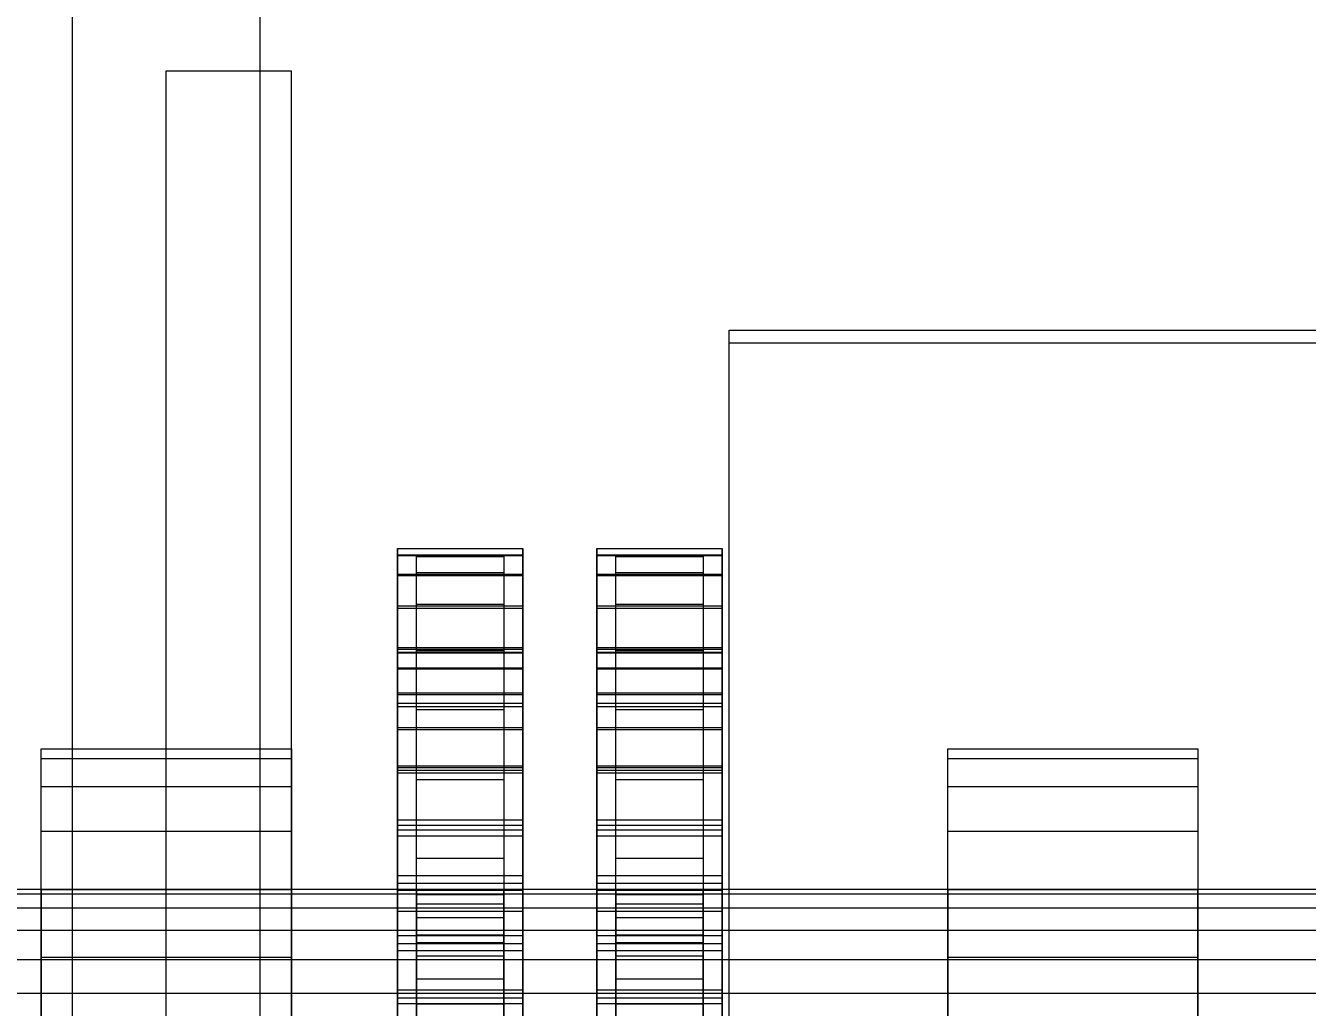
# Model space of a CAD drawing. Header units: millimetres. Extents: x -191664 to 191490, y -197311 to 10263.
# Drawn here: x 3892.5 to 4097.5, y -139339.9 to -139182.8 of the extents above; entities that cross this region are included whole.
import ezdxf

# ---------------------------------------------------------------- set-up
doc = ezdxf.new("R2010")
doc.units = ezdxf.units.MM
doc.layers.add('DET_secador_frontal', color=7, linetype='Continuous', lineweight=0)
doc.layers.add('R15_COTAS_TRANSPORTE_P', color=1, linetype='Continuous', lineweight=0)
doc.dimstyles.new('PLANTA_20', dxfattribs={"dimtxt": 50, "dimasz": 30, "dimexe": 30, "dimexo": 16, "dimgap": 20, "dimtad": 1, "dimtih": 1, "dimtoh": 1, "dimdec": 1, "dimzin": 0, "dimdsep": 46, "dimcen": 0.09, "dimadec": 0, "dimazin": 0, "dimtfac": 1, "dimtdec": 4, "dimtofl": 0, "dimtmove": 0, "dimatfit": 3, "dimfxl": 1, "dimtolj": 1, "dimtzin": 0, "dimarcsym": 0})

# ---------------------------------------------------------------- blocks, each defined once
blk = doc.blocks.new('*D133')
at = {"layer": 'Defpoints', "color": 0, "transparency": 16777216}
for p in [(439.69, -194147.98), (217.89, -194406.09), (-500, -194490), (-500, -194490), (500, -194490)]:
    blk.add_point(p, dxfattribs=at)
at = {"layer": 'R15_COTAS_TRANSPORTE_P', "color": 0, "lineweight": -2, "transparency": 16777216}
blk.add_arc((-500, -194490), 722.77, 2.37834, 17.62166, dxfattribs=at)
at = {"layer": 'R15_COTAS_TRANSPORTE_P', "color": 0, "transparency": 16777216}
for points in [[(184.12, -194272.81), (193.59, -194269.58), (179.18, -194242.8)], [(227.15, -194459.9), (217.15, -194460.11), (222.77, -194490)]]:
    blk.add_solid(points, dxfattribs=at)

msp = doc.modelspace()

# ---------------------------------------------------------------- linework, layer by layer
at = {"layer": 'DET_secador_frontal', "color": 254, "true_color": 0xd8e0dc}
msp.add_line((3900, -140885), (3900, -138615), dxfattribs=at)
at = {"layer": 'DET_secador_frontal', "color": 253, "true_color": 0x9fadb2}
msp.add_line((3900, -140200), (3900, -138615), dxfattribs=at)
at = {"layer": 'DET_secador_frontal', "color": 251, "true_color": 0x536a64}
for p, q in [((3900, -140900), (3900, -138650)), ((3900, -140175), (3900, -139155)), ((3930, -140175), (3930, -139155))]:
    msp.add_line(p, q, dxfattribs=at)
at = {"layer": 'DET_secador_frontal', "color": 9, "true_color": 0xb8c6c1}
for p, q in [((3915, -139190), (3935, -139190)), ((3915, -140140), (3915, -139190)), ((3935, -140140), (3935, -139190))]:
    msp.add_line(p, q, dxfattribs=at)
at = {"layer": 'DET_secador_frontal', "color": 55, "true_color": 0xb9a24b}
for p, q in [((4005, -139231.5), (4132, -139231.5)), ((4005, -139233.5), (4005, -139231.5)), ((4005, -139233.5), (4132, -139233.5)), ((4005, -139733.5), (4005, -139233.5))]:
    msp.add_line(p, q, dxfattribs=at)
at = {"layer": 'DET_secador_frontal', "color": 8, "true_color": 0x657a85}
for p, q in [((3952, -139267.44), (3952, -139266.45)), ((3952, -139266.45), (3972, -139266.45)), ((3952, -139282.32), (3952, -139266.45)), ((3952, -139266.45), (3952, -139267.56)), ((3972, -139266.45), (3972, -139267.44)), ((3972, -139266.45), (3972, -139282.32)), ((3972, -139267.56), (3972, -139266.45)), ((3983.88, -139267.44), (3983.88, -139266.45)), ((3983.88, -139266.45), (4003.88, -139266.45)), ((3983.88, -139282.32), (3983.88, -139266.45)), ((3983.88, -139266.45), (3983.88, -139267.56)), ((4003.88, -139266.45), (4003.88, -139267.44)), ((4003.88, -139266.45), (4003.88, -139282.32)), ((4003.88, -139267.56), (4003.88, -139266.45)), ((3952, -139270.52), (3952, -139267.44)), ((3952, -139267.44), (3972, -139267.44)), ((3952, -139283.12), (3952, -139267.44)), ((3952, -139267.56), (3972, -139267.56)), ((3952, -139283.21), (3952, -139267.56)), ((3952, -139267.56), (3952, -139270.76)), ((3972, -139267.44), (3972, -139270.52)), ((3972, -139267.44), (3972, -139283.12)), ((3972, -139267.56), (3972, -139283.21)), ((3972, -139270.76), (3972, -139267.56)), ((3983.88, -139270.52), (3983.88, -139267.44)), ((3983.88, -139267.44), (4003.88, -139267.44)), ((3983.88, -139283.12), (3983.88, -139267.44)), ((3983.88, -139267.56), (4003.88, -139267.56)), ((3983.88, -139283.21), (3983.88, -139267.56)), ((3983.88, -139267.56), (3983.88, -139270.76)), ((4003.88, -139267.44), (4003.88, -139270.52)), ((4003.88, -139267.44), (4003.88, -139283.12)), ((4003.88, -139267.56), (4003.88, -139283.21)), ((4003.88, -139270.76), (4003.88, -139267.56)), ((3952, -139275.61), (3952, -139270.52)), ((3952, -139270.52), (3972, -139270.52)), ((3952, -139285.56), (3952, -139270.52)), ((3952, -139270.76), (3972, -139270.76)), ((3952, -139285.75), (3952, -139270.76)), ((3952, -139270.76), (3952, -139275.96)), ((3972, -139270.52), (3972, -139275.61)), ((3972, -139270.52), (3972, -139285.56)), ((3972, -139270.76), (3972, -139285.75)), ((3972, -139275.96), (3972, -139270.76)), ((3983.88, -139275.61), (3983.88, -139270.52)), ((3983.88, -139270.52), (4003.88, -139270.52)), ((3983.88, -139285.56), (3983.88, -139270.52)), ((3983.88, -139270.76), (4003.88, -139270.76)), ((3983.88, -139285.75), (3983.88, -139270.76)), ((3983.88, -139270.76), (3983.88, -139275.96)), ((4003.88, -139270.52), (4003.88, -139275.61)), ((4003.88, -139270.52), (4003.88, -139285.56)), ((4003.88, -139270.76), (4003.88, -139285.75)), ((4003.88, -139275.96), (4003.88, -139270.76)), ((3952, -139282.55), (3952, -139275.61)), ((3952, -139275.61), (3972, -139275.61)), ((3952, -139289.6), (3952, -139275.61)), ((3952, -139275.96), (3972, -139275.96)), ((3952, -139289.88), (3952, -139275.96)), ((3952, -139275.96), (3952, -139283)), ((3972, -139275.61), (3972, -139282.55)), ((3972, -139275.61), (3972, -139289.6)), ((3972, -139275.96), (3972, -139289.88)), ((3972, -139283), (3972, -139275.96)), ((3983.88, -139282.55), (3983.88, -139275.61)), ((3983.88, -139275.61), (4003.88, -139275.61)), ((3983.88, -139289.6), (3983.88, -139275.61)), ((3983.88, -139275.96), (4003.88, -139275.96)), ((3983.88, -139289.88), (3983.88, -139275.96)), ((3983.88, -139275.96), (3983.88, -139283)), ((4003.88, -139275.61), (4003.88, -139282.55)), ((4003.88, -139275.61), (4003.88, -139289.6)), ((4003.88, -139275.96), (4003.88, -139289.88)), ((4003.88, -139283), (4003.88, -139275.96)), ((3972, -139282.32), (3952, -139282.32)), ((3952, -139282.32), (3952, -139283.12)), ((3952, -139283.21), (3952, -139282.32)), ((3952, -139291.17), (3952, -139282.55)), ((3952, -139282.55), (3972, -139282.55)), ((3952, -139295.11), (3952, -139282.55)), ((3952, -139283), (3972, -139283)), ((3952, -139295.47), (3952, -139283)), ((3952, -139283), (3952, -139291.71)), ((3972, -139283.12), (3952, -139283.12)), ((3952, -139283.12), (3952, -139285.56)), ((3972, -139283.12), (3972, -139282.32)), ((3972, -139282.32), (3972, -139283.21)), ((3972, -139282.55), (3972, -139291.17)), ((3972, -139282.55), (3972, -139295.11)), ((3972, -139283), (3972, -139295.47)), ((3972, -139291.71), (3972, -139283)), ((3972, -139285.56), (3972, -139283.12)), ((4003.88, -139282.32), (3983.88, -139282.32)), ((3983.88, -139282.32), (3983.88, -139283.12)), ((3983.88, -139283.21), (3983.88, -139282.32)), ((3983.88, -139291.17), (3983.88, -139282.55)), ((3983.88, -139282.55), (4003.88, -139282.55)), ((3983.88, -139295.11), (3983.88, -139282.55)), ((3983.88, -139283), (4003.88, -139283)), ((3983.88, -139295.47), (3983.88, -139283)), ((3983.88, -139283), (3983.88, -139291.71)), ((4003.88, -139283.12), (3983.88, -139283.12)), ((3983.88, -139283.12), (3983.88, -139285.56)), ((4003.88, -139283.12), (4003.88, -139282.32)), ((4003.88, -139282.32), (4003.88, -139283.21)), ((4003.88, -139282.55), (4003.88, -139291.17)), ((4003.88, -139282.55), (4003.88, -139295.11)), ((4003.88, -139283), (4003.88, -139295.47)), ((4003.88, -139291.71), (4003.88, -139283)), ((4003.88, -139285.56), (4003.88, -139283.12)), ((3972, -139283.21), (3952, -139283.21)), ((3952, -139285.75), (3952, -139283.21)), ((3972, -139283.21), (3972, -139285.75)), ((4003.88, -139283.21), (3983.88, -139283.21)), ((3983.88, -139285.75), (3983.88, -139283.21)), ((4003.88, -139283.21), (4003.88, -139285.75)), ((3972, -139285.56), (3952, -139285.56)), ((3952, -139285.56), (3952, -139289.6)), ((3972, -139285.75), (3952, -139285.75)), ((3952, -139289.88), (3952, -139285.75)), ((3972, -139289.6), (3972, -139285.56)), ((3972, -139285.75), (3972, -139289.88)), ((4003.88, -139285.56), (3983.88, -139285.56)), ((3983.88, -139285.56), (3983.88, -139289.6)), ((4003.88, -139285.75), (3983.88, -139285.75)), ((3983.88, -139289.88), (3983.88, -139285.75)), ((4003.88, -139289.6), (4003.88, -139285.56)), ((4003.88, -139285.75), (4003.88, -139289.88)), ((3972, -139289.6), (3952, -139289.6)), ((3952, -139289.6), (3952, -139295.11)), ((3972, -139289.88), (3952, -139289.88)), ((3952, -139295.47), (3952, -139289.88)), ((3952, -139301.22), (3952, -139291.17)), ((3952, -139291.17), (3972, -139291.17)), ((3952, -139301.95), (3952, -139291.17)), ((3972, -139295.11), (3972, -139289.6)), ((3972, -139289.88), (3972, -139295.47)), ((3972, -139291.17), (3972, -139301.22)), ((3972, -139291.17), (3972, -139301.95)), ((4003.88, -139289.6), (3983.88, -139289.6)), ((3983.88, -139289.6), (3983.88, -139295.11)), ((4003.88, -139289.88), (3983.88, -139289.88)), ((3983.88, -139295.47), (3983.88, -139289.88)), ((3983.88, -139301.22), (3983.88, -139291.17)), ((3983.88, -139291.17), (4003.88, -139291.17)), ((3983.88, -139301.95), (3983.88, -139291.17)), ((4003.88, -139295.11), (4003.88, -139289.6)), ((4003.88, -139289.88), (4003.88, -139295.47)), ((4003.88, -139291.17), (4003.88, -139301.22)), ((4003.88, -139291.17), (4003.88, -139301.95)), ((3952, -139291.71), (3972, -139291.71)), ((3952, -139302.38), (3952, -139291.71)), ((3952, -139291.71), (3952, -139301.56)), ((3972, -139291.71), (3972, -139302.38)), ((3972, -139301.56), (3972, -139291.71)), ((3983.88, -139291.71), (4003.88, -139291.71)), ((3983.88, -139302.38), (3983.88, -139291.71)), ((3983.88, -139291.71), (3983.88, -139301.56)), ((4003.88, -139291.71), (4003.88, -139302.38)), ((4003.88, -139301.56), (4003.88, -139291.71)), ((3972, -139295.11), (3952, -139295.11)), ((3952, -139295.11), (3952, -139301.95)), ((3972, -139301.95), (3972, -139295.11)), ((4003.88, -139295.11), (3983.88, -139295.11)), ((3983.88, -139295.11), (3983.88, -139301.95)), ((4003.88, -139301.95), (4003.88, -139295.11)), ((3972, -139295.47), (3952, -139295.47)), ((3952, -139302.38), (3952, -139295.47)), ((3972, -139295.47), (3972, -139302.38)), ((4003.88, -139295.47), (3983.88, -139295.47)), ((3983.88, -139302.38), (3983.88, -139295.47)), ((4003.88, -139295.47), (4003.88, -139302.38)), ((3952, -139312.43), (3952, -139301.22)), ((3952, -139301.22), (3972, -139301.22)), ((3952, -139309.93), (3952, -139301.22)), ((3952, -139301.56), (3952, -139311.47)), ((3972, -139301.56), (3952, -139301.56)), ((3952, -139301.56), (3952, -139310.69)), ((3972, -139301.22), (3972, -139312.43)), ((3972, -139301.22), (3972, -139309.93)), ((3972, -139311.47), (3972, -139301.56)), ((3972, -139310.69), (3972, -139301.56)), ((3983.88, -139312.43), (3983.88, -139301.22)), ((3983.88, -139301.22), (4003.88, -139301.22)), ((3983.88, -139309.93), (3983.88, -139301.22)), ((3983.88, -139301.56), (3983.88, -139311.47)), ((4003.88, -139301.56), (3983.88, -139301.56)), ((3983.88, -139301.56), (3983.88, -139310.69)), ((4003.88, -139301.22), (4003.88, -139312.43)), ((4003.88, -139301.22), (4003.88, -139309.93)), ((4003.88, -139311.47), (4003.88, -139301.56)), ((4003.88, -139310.69), (4003.88, -139301.56)), ((3972, -139301.95), (3952, -139301.95)), ((3952, -139301.95), (3952, -139309.93)), ((3972, -139302.38), (3952, -139302.38)), ((3952, -139310.69), (3952, -139302.38)), ((3972, -139309.93), (3972, -139301.95)), ((3972, -139302.38), (3972, -139310.69)), ((4003.88, -139301.95), (3983.88, -139301.95)), ((3983.88, -139301.95), (3983.88, -139309.93)), ((4003.88, -139302.38), (3983.88, -139302.38)), ((3983.88, -139310.69), (3983.88, -139302.38)), ((4003.88, -139309.93), (4003.88, -139301.95)), ((4003.88, -139302.38), (4003.88, -139310.69)), ((3972, -139309.93), (3952, -139309.93)), ((3952, -139309.93), (3952, -139318.83)), ((3952, -139310.69), (3972, -139310.69)), ((3952, -139320.06), (3952, -139310.69)), ((3952, -139311.47), (3972, -139311.47)), ((3952, -139320.06), (3952, -139311.47)), ((3952, -139311.47), (3952, -139321.11)), ((3972, -139318.83), (3972, -139309.93)), ((3972, -139310.69), (3972, -139320.06)), ((3972, -139311.47), (3972, -139320.06)), ((3972, -139321.11), (3972, -139311.47)), ((4003.88, -139309.93), (3983.88, -139309.93)), ((3983.88, -139309.93), (3983.88, -139318.83)), ((3983.88, -139310.69), (4003.88, -139310.69)), ((3983.88, -139320.06), (3983.88, -139310.69)), ((3983.88, -139311.47), (4003.88, -139311.47)), ((3983.88, -139320.06), (3983.88, -139311.47)), ((3983.88, -139311.47), (3983.88, -139321.11)), ((4003.88, -139318.83), (4003.88, -139309.93)), ((4003.88, -139310.69), (4003.88, -139320.06)), ((4003.88, -139311.47), (4003.88, -139320.06)), ((4003.88, -139321.11), (4003.88, -139311.47)), ((3952, -139324.49), (3952, -139312.43)), ((3952, -139312.43), (3972, -139312.43)), ((3952, -139318.83), (3952, -139312.43)), ((3972, -139312.43), (3972, -139324.49)), ((3972, -139312.43), (3972, -139318.83)), ((3983.88, -139324.49), (3983.88, -139312.43)), ((3983.88, -139312.43), (4003.88, -139312.43)), ((3983.88, -139318.83), (3983.88, -139312.43)), ((4003.88, -139312.43), (4003.88, -139324.49)), ((4003.88, -139312.43), (4003.88, -139318.83)), ((3972, -139318.83), (3952, -139318.83)), ((3952, -139318.83), (3952, -139328.41)), ((3972, -139328.41), (3972, -139318.83)), ((4003.88, -139318.83), (3983.88, -139318.83)), ((3983.88, -139318.83), (3983.88, -139328.41)), ((4003.88, -139328.41), (4003.88, -139318.83)), ((3972, -139320.06), (3952, -139320.06)), ((3952, -139329.7), (3952, -139320.06)), ((3952, -139321.11), (3972, -139321.11)), ((3952, -139329.7), (3952, -139321.11)), ((3952, -139321.11), (3952, -139330.75)), ((3972, -139320.06), (3972, -139329.7)), ((3972, -139321.11), (3972, -139329.7)), ((3972, -139330.75), (3972, -139321.11)), ((4003.88, -139320.06), (3983.88, -139320.06)), ((3983.88, -139329.7), (3983.88, -139320.06)), ((3983.88, -139321.11), (4003.88, -139321.11)), ((3983.88, -139329.7), (3983.88, -139321.11)), ((3983.88, -139321.11), (3983.88, -139330.75)), ((4003.88, -139320.06), (4003.88, -139329.7)), ((4003.88, -139321.11), (4003.88, -139329.7)), ((4003.88, -139330.75), (4003.88, -139321.11)), ((3952, -139337.07), (3952, -139324.49)), ((3952, -139324.49), (3972, -139324.49)), ((3952, -139328.41), (3952, -139324.49)), ((3972, -139324.49), (3972, -139337.07)), ((3972, -139324.49), (3972, -139328.41)), ((3983.88, -139337.07), (3983.88, -139324.49)), ((3983.88, -139324.49), (4003.88, -139324.49)), ((3983.88, -139328.41), (3983.88, -139324.49)), ((4003.88, -139324.49), (4003.88, -139337.07)), ((4003.88, -139324.49), (4003.88, -139328.41)), ((3972, -139328.41), (3952, -139328.41)), ((3952, -139328.41), (3952, -139338.4)), ((3972, -139329.7), (3952, -139329.7)), ((3952, -139339.33), (3952, -139329.7)), ((3972, -139338.4), (3972, -139328.41)), ((3972, -139329.7), (3972, -139339.33)), ((4003.88, -139328.41), (3983.88, -139328.41)), ((3983.88, -139328.41), (3983.88, -139338.4)), ((4003.88, -139329.7), (3983.88, -139329.7)), ((3983.88, -139339.33), (3983.88, -139329.7)), ((4003.88, -139338.4), (4003.88, -139328.41)), ((4003.88, -139329.7), (4003.88, -139339.33)), ((3952, -139330.75), (3972, -139330.75)), ((3952, -139339.33), (3952, -139330.75)), ((3952, -139330.75), (3952, -139340.39)), ((3972, -139330.75), (3972, -139339.33)), ((3972, -139340.39), (3972, -139330.75)), ((3983.88, -139330.75), (4003.88, -139330.75)), ((3983.88, -139339.33), (3983.88, -139330.75)), ((3983.88, -139330.75), (3983.88, -139340.39)), ((4003.88, -139330.75), (4003.88, -139339.33)), ((4003.88, -139340.39), (4003.88, -139330.75)), ((3952, -139349.83), (3952, -139337.07)), ((3952, -139337.07), (3972, -139337.07)), ((3952, -139338.4), (3952, -139337.07)), ((3972, -139338.4), (3952, -139338.4)), ((3952, -139338.4), (3952, -139348.53)), ((3972, -139337.07), (3972, -139349.83)), ((3972, -139337.07), (3972, -139338.4)), ((3972, -139348.53), (3972, -139338.4)), ((3983.88, -139349.83), (3983.88, -139337.07)), ((3983.88, -139337.07), (4003.88, -139337.07)), ((3983.88, -139338.4), (3983.88, -139337.07)), ((4003.88, -139338.4), (3983.88, -139338.4)), ((3983.88, -139338.4), (3983.88, -139348.53)), ((4003.88, -139337.07), (4003.88, -139349.83)), ((4003.88, -139337.07), (4003.88, -139338.4)), ((4003.88, -139348.53), (4003.88, -139338.4)), ((3972, -139339.33), (3952, -139339.33)), ((3952, -139348.97), (3952, -139339.33)), ((3972, -139339.33), (3972, -139348.97)), ((4003.88, -139339.33), (3983.88, -139339.33)), ((3983.88, -139348.97), (3983.88, -139339.33)), ((4003.88, -139339.33), (4003.88, -139348.97))]:
    msp.add_line(p, q, dxfattribs=at)
at = {"layer": 'DET_secador_frontal', "color": 252, "true_color": 0x8ba19a}
for p, q in [((3955, -139270.29), (3955, -139267.71)), ((3955, -139267.71), (3969, -139267.71)), ((3955, -139321.1), (3955, -139267.71)), ((3969, -139267.71), (3969, -139270.29)), ((3969, -139267.71), (3969, -139321.1)), ((3986.88, -139270.29), (3986.88, -139267.71)), ((3986.88, -139267.71), (4000.88, -139267.71)), ((3986.88, -139321.1), (3986.88, -139267.71)), ((4000.88, -139267.71), (4000.88, -139270.29)), ((4000.88, -139267.71), (4000.88, -139321.1)), ((3955, -139275.36), (3955, -139270.29)), ((3955, -139270.29), (3969, -139270.29)), ((3955, -139321.86), (3955, -139270.29)), ((3969, -139270.29), (3969, -139275.36)), ((3969, -139270.29), (3969, -139321.86)), ((3986.88, -139275.36), (3986.88, -139270.29)), ((3986.88, -139270.29), (4000.88, -139270.29)), ((3986.88, -139321.86), (3986.88, -139270.29)), ((4000.88, -139270.29), (4000.88, -139275.36)), ((4000.88, -139270.29), (4000.88, -139321.86)), ((3955, -139282.76), (3955, -139275.36)), ((3955, -139275.36), (3969, -139275.36)), ((3955, -139323.36), (3955, -139275.36)), ((3969, -139275.36), (3969, -139282.76)), ((3969, -139275.36), (3969, -139323.36)), ((3986.88, -139282.76), (3986.88, -139275.36)), ((3986.88, -139275.36), (4000.88, -139275.36)), ((3986.88, -139323.36), (3986.88, -139275.36)), ((4000.88, -139275.36), (4000.88, -139282.76)), ((4000.88, -139275.36), (4000.88, -139323.36)), ((3955, -139292.22), (3955, -139282.76)), ((3955, -139282.76), (3969, -139282.76)), ((3955, -139325.54), (3955, -139282.76)), ((3969, -139282.76), (3969, -139292.22)), ((3969, -139282.76), (3969, -139325.54)), ((3986.88, -139292.22), (3986.88, -139282.76)), ((3986.88, -139282.76), (4000.88, -139282.76)), ((3986.88, -139325.54), (3986.88, -139282.76)), ((4000.88, -139282.76), (4000.88, -139292.22)), ((4000.88, -139282.76), (4000.88, -139325.54)), ((3955, -139303.43), (3955, -139292.22)), ((3955, -139292.22), (3969, -139292.22)), ((3955, -139328.34), (3955, -139292.22)), ((3969, -139292.22), (3969, -139303.43)), ((3969, -139292.22), (3969, -139328.34)), ((3986.88, -139303.43), (3986.88, -139292.22)), ((3986.88, -139292.22), (4000.88, -139292.22)), ((3986.88, -139328.34), (3986.88, -139292.22)), ((4000.88, -139292.22), (4000.88, -139303.43)), ((4000.88, -139292.22), (4000.88, -139328.34)), ((3895, -139300.03), (3895, -139298.5)), ((3895, -139298.5), (3935, -139298.5)), ((3895, -139321), (3895, -139298.5)), ((3935, -139298.5), (3935, -139300.03)), ((3935, -139298.5), (3935, -139321)), ((4040, -139300.03), (4040, -139298.5)), ((4040, -139298.5), (4080, -139298.5)), ((4040, -139321), (4040, -139298.5)), ((4080, -139298.5), (4080, -139300.03)), ((4080, -139298.5), (4080, -139321)), ((3895, -139304.53), (3895, -139300.03)), ((3895, -139300.03), (3935, -139300.03)), ((3895, -139321.77), (3895, -139300.03)), ((3935, -139300.03), (3935, -139304.53)), ((3935, -139300.03), (3935, -139321.77)), ((4040, -139304.53), (4040, -139300.03)), ((4040, -139300.03), (4080, -139300.03)), ((4040, -139321.77), (4040, -139300.03)), ((4080, -139300.03), (4080, -139304.53)), ((4080, -139300.03), (4080, -139321.77)), ((3955, -139316), (3955, -139303.43)), ((3955, -139303.43), (3969, -139303.43)), ((3955, -139331.66), (3955, -139303.43)), ((3969, -139303.43), (3969, -139316)), ((3969, -139303.43), (3969, -139331.66)), ((3986.88, -139316), (3986.88, -139303.43)), ((3986.88, -139303.43), (4000.88, -139303.43)), ((3986.88, -139331.66), (3986.88, -139303.43)), ((4000.88, -139303.43), (4000.88, -139316)), ((4000.88, -139303.43), (4000.88, -139331.66)), ((3895, -139311.68), (3895, -139304.53)), ((3895, -139304.53), (3935, -139304.53)), ((3895, -139324.01), (3895, -139304.53)), ((3935, -139304.53), (3935, -139311.68)), ((3935, -139304.53), (3935, -139324.01)), ((4040, -139311.68), (4040, -139304.53)), ((4040, -139304.53), (4080, -139304.53)), ((4040, -139324.01), (4040, -139304.53)), ((4080, -139304.53), (4080, -139311.68)), ((4080, -139304.53), (4080, -139324.01)), ((3895, -139321), (3895, -139311.68)), ((3895, -139311.68), (3935, -139311.68)), ((3895, -139327.59), (3895, -139311.68)), ((3935, -139311.68), (3935, -139321)), ((3935, -139311.68), (3935, -139327.59)), ((4040, -139321), (4040, -139311.68)), ((4040, -139311.68), (4080, -139311.68)), ((4040, -139327.59), (4040, -139311.68)), ((4080, -139311.68), (4080, -139321)), ((4080, -139311.68), (4080, -139327.59)), ((3955, -139329.51), (3955, -139316)), ((3955, -139316), (3969, -139316)), ((3955, -139335.37), (3955, -139316)), ((3969, -139316), (3969, -139329.51)), ((3969, -139316), (3969, -139335.37)), ((3986.88, -139329.51), (3986.88, -139316)), ((3986.88, -139316), (4000.88, -139316)), ((3986.88, -139335.37), (3986.88, -139316)), ((4000.88, -139316), (4000.88, -139329.51)), ((4000.88, -139316), (4000.88, -139335.37)), ((3895, -139331.85), (3895, -139321)), ((3895, -139321), (3935, -139321)), ((3895, -139332.25), (3895, -139321)), ((3895, -139321), (3895, -139321.77)), ((3895, -139321.77), (3895, -139324.01)), ((3935, -139321.77), (3895, -139321.77)), ((3935, -139321), (3935, -139331.85)), ((3935, -139321), (3935, -139332.25)), ((3935, -139321.77), (3935, -139321)), ((3935, -139324.01), (3935, -139321.77)), ((3955, -139321.1), (3955, -139321.86)), ((3969, -139321.1), (3955, -139321.1)), ((3955, -139321.86), (3955, -139323.36)), ((3969, -139321.86), (3955, -139321.86)), ((3969, -139321.86), (3969, -139321.1)), ((3969, -139323.36), (3969, -139321.86)), ((3986.88, -139321.1), (3986.88, -139321.86)), ((4000.88, -139321.1), (3986.88, -139321.1)), ((3986.88, -139321.86), (3986.88, -139323.36)), ((4000.88, -139321.86), (3986.88, -139321.86)), ((4000.88, -139321.86), (4000.88, -139321.1)), ((4000.88, -139323.36), (4000.88, -139321.86)), ((4040, -139331.85), (4040, -139321)), ((4040, -139321), (4080, -139321)), ((4040, -139332.25), (4040, -139321)), ((4040, -139321), (4040, -139321.77)), ((4040, -139321.77), (4040, -139324.01)), ((4080, -139321.77), (4040, -139321.77)), ((4080, -139321), (4080, -139331.85)), ((4080, -139321), (4080, -139332.25)), ((4080, -139321.77), (4080, -139321)), ((4080, -139324.01), (4080, -139321.77)), ((3895, -139324.01), (3895, -139327.59)), ((3935, -139324.01), (3895, -139324.01)), ((3935, -139327.59), (3935, -139324.01)), ((3955, -139323.36), (3955, -139325.54)), ((3969, -139323.36), (3955, -139323.36)), ((3969, -139325.54), (3969, -139323.36)), ((3986.88, -139323.36), (3986.88, -139325.54)), ((4000.88, -139323.36), (3986.88, -139323.36)), ((4000.88, -139325.54), (4000.88, -139323.36)), ((4040, -139324.01), (4040, -139327.59)), ((4080, -139324.01), (4040, -139324.01)), ((4080, -139327.59), (4080, -139324.01)), ((3955, -139325.54), (3955, -139328.34)), ((3969, -139325.54), (3955, -139325.54)), ((3969, -139328.34), (3969, -139325.54)), ((3986.88, -139325.54), (3986.88, -139328.34)), ((4000.88, -139325.54), (3986.88, -139325.54)), ((4000.88, -139328.34), (4000.88, -139325.54)), ((3895, -139327.59), (3895, -139332.25)), ((3935, -139327.59), (3895, -139327.59)), ((3935, -139332.25), (3935, -139327.59)), ((4040, -139327.59), (4040, -139332.25)), ((4080, -139327.59), (4040, -139327.59)), ((4080, -139332.25), (4080, -139327.59)), ((3955, -139328.34), (3955, -139331.66)), ((3969, -139328.34), (3955, -139328.34)), ((3955, -139343.5), (3955, -139329.51)), ((3955, -139329.51), (3969, -139329.51)), ((3955, -139339.37), (3955, -139329.51)), ((3969, -139331.66), (3969, -139328.34)), ((3969, -139329.51), (3969, -139343.5)), ((3969, -139329.51), (3969, -139339.37)), ((3986.88, -139328.34), (3986.88, -139331.66)), ((4000.88, -139328.34), (3986.88, -139328.34)), ((3986.88, -139343.5), (3986.88, -139329.51)), ((3986.88, -139329.51), (4000.88, -139329.51)), ((3986.88, -139339.37), (3986.88, -139329.51)), ((4000.88, -139331.66), (4000.88, -139328.34)), ((4000.88, -139329.51), (4000.88, -139343.5)), ((4000.88, -139329.51), (4000.88, -139339.37)), ((3895, -139343.5), (3895, -139331.85)), ((3895, -139331.85), (3935, -139331.85)), ((3895, -139337.68), (3895, -139331.85)), ((3895, -139332.25), (3895, -139337.68)), ((3935, -139332.25), (3895, -139332.25)), ((3935, -139331.85), (3935, -139343.5)), ((3935, -139331.85), (3935, -139337.68)), ((3935, -139337.68), (3935, -139332.25)), ((3955, -139331.66), (3955, -139335.37)), ((3969, -139331.66), (3955, -139331.66)), ((3969, -139335.37), (3969, -139331.66)), ((3986.88, -139331.66), (3986.88, -139335.37)), ((4000.88, -139331.66), (3986.88, -139331.66)), ((4000.88, -139335.37), (4000.88, -139331.66)), ((4040, -139343.5), (4040, -139331.85)), ((4040, -139331.85), (4080, -139331.85)), ((4040, -139337.68), (4040, -139331.85)), ((4040, -139332.25), (4040, -139337.68)), ((4080, -139332.25), (4040, -139332.25)), ((4080, -139331.85), (4080, -139343.5)), ((4080, -139331.85), (4080, -139337.68)), ((4080, -139337.68), (4080, -139332.25)), ((3955, -139335.37), (3955, -139339.37)), ((3969, -139335.37), (3955, -139335.37)), ((3969, -139339.37), (3969, -139335.37)), ((3986.88, -139335.37), (3986.88, -139339.37)), ((4000.88, -139335.37), (3986.88, -139335.37)), ((4000.88, -139339.37), (4000.88, -139335.37)), ((3895, -139337.68), (3895, -139343.5)), ((3935, -139337.68), (3895, -139337.68)), ((3935, -139343.5), (3935, -139337.68)), ((4040, -139337.68), (4040, -139343.5)), ((4080, -139337.68), (4040, -139337.68)), ((4080, -139343.5), (4080, -139337.68)), ((3955, -139339.37), (3955, -139343.5)), ((3969, -139339.37), (3955, -139339.37)), ((3969, -139343.5), (3969, -139339.37)), ((3986.88, -139339.37), (3986.88, -139343.5)), ((4000.88, -139339.37), (3986.88, -139339.37)), ((4000.88, -139343.5), (4000.88, -139339.37))]:
    msp.add_line(p, q, dxfattribs=at)
at = {"layer": 'DET_secador_frontal', "color": 9, "true_color": 0xbcc6c9}
for p, q in [((4120, -139321), (3860, -139321)), ((4120, -139321.77), (3860, -139321.77)), ((4120, -139324.01), (3860, -139324.01)), ((4120, -139327.59), (3860, -139327.59)), ((4120, -139332.25), (3860, -139332.25)), ((4120, -139337.68), (3860, -139337.68))]:
    msp.add_line(p, q, dxfattribs=at)

# ---------------------------------------------------------------- dimensions: what is measured, and where the dimension line sits
at = {"layer": 'R15_COTAS_TRANSPORTE_P'}
dim = msp.add_angular_dim_2l(base=(217.89, -194406.09), line1=((-500, -194490), (500, -194490)), line2=((-500, -194490), (439.69, -194147.98)), dimstyle='PLANTA_20', dxfattribs=at)
dim.commit()
dim.dimension.update_dxf_attribs({"geometry": '*D133', "text_midpoint": (191490.46, -33543.69)})

doc.saveas('drawing.dxf')
